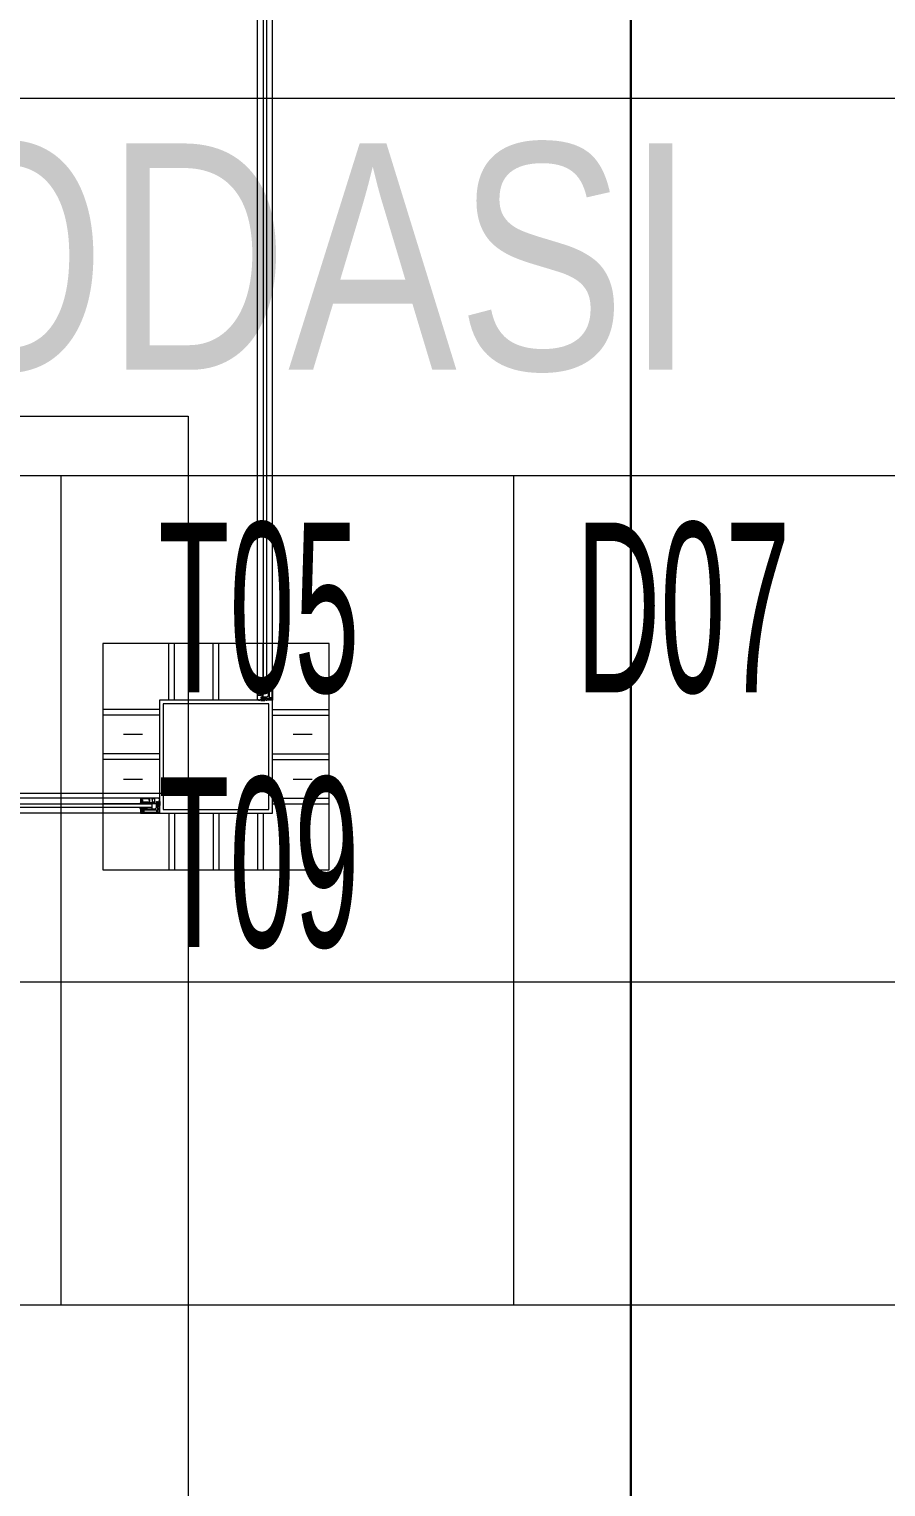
# Model space of a CAD drawing. Extents: x -9058 to 11890, y 0 to 4205.
# Drawn here: x 3160.5 to 3387.6, y 2187.3 to 2573.7 of the extents above; entities that cross this region are included whole.
import ezdxf
from ezdxf.enums import TextEntityAlignment as Align

# ---------------------------------------------------------------- set-up
doc = ezdxf.new("R2010")
doc.units = 0
doc.header["$MEASUREMENT"] = 0
doc.layers.get('0').update_dxf_attribs({"color": 9, "lineweight": 9})
for name, color, linetype, lineweight in [('40A', 9, 'Continuous', 9), ('E-KABLO', 7, 'Continuous', 30), ('M-TEFRIS2-015', 129, 'Continuous', 9), ('M-TEFRIS2-015 @ 20', 129, 'Continuous', 9)]:
    doc.layers.add(name, color=color, linetype=linetype, lineweight=lineweight)
doc.styles.add('Arial', font='arial.ttf', dxfattribs={"height": 2.5})
doc.styles.add('MuuM_TEXT-STANDART', font='ARIALN.TTF')
pattern_1 = [(225, (1049.46216, 1796.22255), (0.0883883476, -0.0883883476), []), (315, (1049.46216, 1796.22255), (0.0883883476, 0.0883883476), [])]
pattern_2 = [(45, (3794.69855, 4541.45894), (0.0883883476, -0.0883883476), []), (315, (3794.69855, 4541.45894), (-0.0883883476, -0.0883883476), [])]

# ---------------------------------------------------------------- blocks, each defined once
blk = doc.blocks.new('0a_roomno2')
blk.add_lwpolyline([(30, -16), (0, -16), (0, 0), (30, 0)], close=True)
for points in [[(0, 0), (30, 0)], [(0, -5), (30, -5)], [(18, -5), (18, -16)], [(24, -5), (24, -16)]]:
    blk.add_lwpolyline(points)
at = {"layer": '40A'}
blk.add_lwpolyline([(0, 0), (30, 0)], dxfattribs=at)
at = {"style": 'Arial'}
blk.add_attdef('ODANO', (0, 1.505), '', height=3, dxfattribs=at)
blk.add_attdef('MEKANADI', text='', height=3, dxfattribs=at).set_placement((0.525, -4.75), align=Align.BOTTOM_LEFT)
at = {"style": 'MuuM_TEXT-STANDART', "width": 0.6}
for tag, p in [('YER01', (15, -7)), ('TAVAN01', (20.625, -7)), ('DUVAR01', (26.25, -7)), ('YER02', (15, -10.375)), ('TAVAN02', (20.625, -10.375)), ('DUVAR02', (26.25, -10.375)), ('YER03', (15, -13.75)), ('TAVAN03', (20.625, -13.75)), ('DUVAR03', (26.25, -13.75))]:
    blk.add_attdef(tag, text='', height=2.25, dxfattribs=at).set_placement(p, align=Align.MIDDLE_CENTER)
at = {"style": 'MuuM_TEXT-STANDART'}
blk.add_attdef('M2', text='', height=2.25, dxfattribs=at).set_placement((1.323, -7.805), align=Align.MIDDLE_LEFT)
at = {"style": 'MuuM_TEXT-STANDART', "width": 0.6}
blk.add_attdef('TEMIZTAVANYUKSEKLIGI', text='', height=2.25, dxfattribs=at).set_placement((2.7, -13.162), align=Align.MIDDLE_LEFT)
blk = doc.blocks.new('*U688')
at = {"layer": 'M-TEFRIS2-015 @ 20'}
ref = blk.add_blockref('0a_roomno2', (2808.9, 2555.42), dxfattribs=dict(at, xscale=20, yscale=20, zscale=20))
ref.add_attrib('MEKANADI', 'SAT.DAN.ODASI', dxfattribs={"layer": '0', "height": 60, "style": 'Arial', "width": 0.8}).set_placement((2819.4, 2465.42), align=Align.BOTTOM_LEFT)
ref.add_attrib('TAVAN01', 'T05', dxfattribs={"layer": '0', "height": 45, "style": 'MuuM_TEXT-STANDART', "width": 0.6}).set_placement((3221.4, 2420.42), align=Align.MIDDLE_CENTER)
ref.add_attrib('DUVAR01', 'D07', dxfattribs={"layer": '0', "height": 45, "style": 'MuuM_TEXT-STANDART', "width": 0.6}).set_placement((3333.9, 2420.42), align=Align.MIDDLE_CENTER)
ref.add_attrib('TAVAN02', 'T09', dxfattribs={"layer": '0', "height": 45, "style": 'MuuM_TEXT-STANDART', "width": 0.6}).set_placement((3221.4, 2352.92), align=Align.MIDDLE_CENTER)
blk = doc.blocks.new('*U689')
at = {"layer": 'M-TEFRIS2-015 @ 20', "xscale": 20, "yscale": 20, "zscale": 20}
blk.add_blockref('0a_roomno2', (2602.71, 2471.15), dxfattribs=at)

msp = doc.modelspace()

# ---------------------------------------------------------------- hatches: boundary and pattern name
at = {"layer": 'M-TEFRIS2-015'}
h = msp.add_hatch(dxfattribs=at)
h.set_pattern_fill('NET', color=256, angle=495, style=0)
h.set_pattern_definition(pattern_1)
h.paths.add_polyline_path([(3222.17, 2400.38), (3222.17, 2400.44), (3222.06, 2400.48), (3222.01, 2400.48), (3222.01, 2400.46), (3221.89, 2400.46), (3221.89, 2400.75), (3222.01, 2400.75), (3222.01, 2400.71), (3222.17, 2400.76), (3222.16, 2400.84), (3222.53, 2401.01), (3222.53, 2400.91), (3222.49, 2400.91), (3222.3, 2400.74, -0.2599), (3222.53, 2400.67), (3222.53, 2400.42, -0.382682)])
h.paths.add_polyline_path([(3222.29, 2400.63), (3222.29, 2400.43, 2.16717)], flags=16)
h = msp.add_hatch(dxfattribs=at)
h.set_pattern_fill('NET', color=256, angle=495, style=0)
h.set_pattern_definition([(225, (1041.24303, 1792.49535), (0.0883883476, -0.0883883476), []), (315, (1041.24303, 1792.49535), (0.0883883476, 0.0883883476), [])])
h.paths.add_polyline_path([(3222.22, 2399.21), (3222.53, 2399.21), (3222.53, 2400.25), (3222.22, 2400.25)])
h = msp.add_hatch(dxfattribs=at)
h.set_pattern_fill('NET', color=256, angle=495, style=0)
h.set_pattern_definition(pattern_1)
h.paths.add_polyline_path([(3223.93, 2400.38), (3223.93, 2400.44), (3224.04, 2400.48), (3224.09, 2400.48), (3224.09, 2400.46), (3224.21, 2400.46), (3224.21, 2400.75), (3224.09, 2400.75), (3224.09, 2400.71), (3223.93, 2400.76), (3223.94, 2400.84), (3223.57, 2401.01), (3223.57, 2400.91), (3223.62, 2400.91), (3223.81, 2400.74, 0.2599), (3223.57, 2400.67), (3223.57, 2400.42, 0.382682)])
h.paths.add_polyline_path([(3223.81, 2400.63), (3223.81, 2400.43, -2.16717)], flags=16)
h = msp.add_hatch(dxfattribs=at)
h.set_pattern_fill('NET', color=256, angle=495, style=0)
h.set_pattern_definition([(225, (1047.75217, 1792.49535), (0.0883883476, -0.0883883476), []), (315, (1047.75217, 1792.49535), (0.0883883476, 0.0883883476), [])])
h.paths.add_polyline_path([(3223.57, 2399.21), (3223.86, 2399.21), (3223.86, 2400.25), (3223.57, 2400.25)])
h = msp.add_hatch(dxfattribs=at)
h.set_pattern_fill('NET', color=256, angle=495, style=0)
h.set_pattern_definition([(225, (1043.69908, 1771.44295), (0.0883883476, -0.0883883476), []), (315, (1043.69908, 1771.44295), (0.0883883476, 0.0883883476), [])])
h.paths.add_polyline_path([(3221.97, 2395.76), (3223.03, 2395.76), (3223.03, 2395.94), (3221.97, 2395.94)])
h = msp.add_hatch(dxfattribs=at)
h.set_pattern_fill('NET', color=256, angle=495, style=0)
h.set_pattern_definition(pattern_2)
h.paths.add_polyline_path([(3190.54, 2368.75), (3190.48, 2368.75), (3190.44, 2368.86), (3190.44, 2368.91), (3190.46, 2368.91), (3190.46, 2369.03), (3190.17, 2369.03), (3190.17, 2368.91), (3190.21, 2368.91), (3190.16, 2368.75), (3190.08, 2368.76), (3189.91, 2368.39), (3190.01, 2368.39), (3190.01, 2368.43), (3190.18, 2368.62, 0.2599), (3190.25, 2368.39), (3190.5, 2368.39, 0.382682)])
h.paths.add_polyline_path([(3190.3, 2368.63), (3190.49, 2368.63, -2.16717)], flags=16)
h = msp.add_hatch(dxfattribs=at)
h.set_pattern_fill('NET', color=256, angle=495, style=0)
h.set_pattern_definition([(45, (3819.47815, 4547.22202), (0.0883883476, -0.0883883476), []), (315, (3819.47815, 4547.22202), (-0.0883883476, -0.0883883476), [])])
h.paths.add_polyline_path([(3195.16, 2368.96), (3195.16, 2367.89), (3194.98, 2367.89), (3194.98, 2368.96)])
h = msp.add_hatch(dxfattribs=at)
h.set_pattern_fill('NET', color=256, angle=495, style=0)
h.set_pattern_definition(pattern_2)
h.paths.add_polyline_path([(3190.54, 2366.99), (3190.48, 2366.99), (3190.44, 2366.88), (3190.44, 2366.83), (3190.46, 2366.83), (3190.46, 2366.71), (3190.17, 2366.71), (3190.17, 2366.83), (3190.21, 2366.83), (3190.16, 2366.99), (3190.08, 2366.98), (3189.91, 2367.35), (3190.01, 2367.35), (3190.01, 2367.31), (3190.18, 2367.11, -0.2599), (3190.25, 2367.35), (3190.5, 2367.35, -0.382682)])
h.paths.add_polyline_path([(3190.3, 2367.11), (3190.49, 2367.11, 2.16717)], flags=16)
h = msp.add_hatch(dxfattribs=at)
h.set_pattern_fill('NET', color=256, angle=495, style=0)
h.set_pattern_definition([(45, (3798.42574, 4549.67806), (0.0883883476, -0.0883883476), []), (315, (3798.42574, 4549.67806), (-0.0883883476, -0.0883883476), [])])
h.paths.add_polyline_path([(3191.71, 2368.71), (3191.71, 2368.39), (3190.67, 2368.39), (3190.67, 2368.71)])
h = msp.add_hatch(dxfattribs=at)
h.set_pattern_fill('NET', color=256, angle=495, style=0)
h.set_pattern_definition([(45, (3798.42574, 4543.16892), (0.0883883476, -0.0883883476), []), (315, (3798.42574, 4543.16892), (-0.0883883476, -0.0883883476), [])])
h.paths.add_polyline_path([(3191.71, 2367.35), (3191.71, 2367.06), (3190.67, 2367.06), (3190.67, 2367.35)])

# ---------------------------------------------------------------- linework, layer by layer
at = {"layer": 'E-KABLO', "color": 6, "ltscale": 40}
msp.add_line((3319.98, 2666.01), (3319.98, 1956.66), dxfattribs=at)
at = {"layer": 'M-TEFRIS2-015'}
for p, q in [((3222.55, 2706.91), (3222.55, 2397.85)), ((3223.55, 2397.85), (3223.55, 2706.91)), ((3221.05, 2400.85), (3221.05, 2703.91)), ((3225.06, 2400.84), (3225.05, 2703.92)), ((3197.55, 2395.87), (3197.55, 2410.87)), ((3199.05, 2395.87), (3199.05, 2410.87)), ((3209.3, 2395.87), (3209.3, 2410.87)), ((3210.8, 2395.87), (3210.8, 2410.87)), ((3221.05, 2395.87), (3221.05, 2410.87)), ((3222.55, 2395.87), (3222.55, 2410.87)), ((3195.05, 2393.37), (3180.05, 2393.37)), ((3225.05, 2393.37), (3240.05, 2393.37)), ((3195.05, 2391.87), (3180.05, 2391.87)), ((3225.05, 2391.87), (3240.05, 2391.87)), ((3185.55, 2386.87), (3190.54, 2386.87)), ((3230.55, 2386.87), (3235.54, 2386.87)), ((3195.05, 2381.62), (3180.05, 2381.62)), ((3225.05, 2381.62), (3240.05, 2381.62)), ((3195.05, 2380.12), (3180.05, 2380.12)), ((3225.05, 2380.12), (3240.05, 2380.12)), ((3185.55, 2374.87), (3190.54, 2374.87)), ((3230.55, 2374.87), (3235.54, 2374.87)), ((3190.07, 2369.87), (2905.99, 2369.87)), ((3195.05, 2369.87), (3180.05, 2369.87)), ((3225.05, 2369.87), (3240.05, 2369.87)), ((2902.98, 2368.37), (3193.08, 2368.37)), ((3193.08, 2367.37), (2902.98, 2367.37)), ((3190.08, 2365.87), (2905.97, 2365.87)), ((3195.05, 2368.37), (3180.05, 2368.37)), ((3197.55, 2365.87), (3197.55, 2350.87)), ((3199.05, 2365.87), (3199.05, 2350.87)), ((3209.3, 2365.87), (3209.3, 2350.87)), ((3210.8, 2365.87), (3210.8, 2350.87)), ((3221.05, 2365.87), (3221.05, 2350.87)), ((3222.55, 2365.87), (3222.55, 2350.87)), ((3225.05, 2368.37), (3240.05, 2368.37)), ((3897.86, 2321.12), (1792.26, 2321.12))]:
    msp.add_line(p, q, dxfattribs=at)
for points in [[(3180.05, 2350.87), (3240.05, 2350.87), (3240.05, 2410.87), (3180.05, 2410.87), (3180.05, 2350.87)], [(3221.48, 2398.59), (3221.48, 2398.43), (3221.25, 2398.43), (3221.25, 2400.64), (3221.48, 2400.64), (3221.48, 2400.33), (3222.02, 2400.33), (3222.02, 2398.43)], [(3221.89, 2400.47), (3221.89, 2400.75)], [(3222.17, 2400.85), (3222.53, 2401.01)], [(3222.22, 2400.25), (3222.22, 2400.25), (3222.55, 2400.25)], [(3222.3, 2400.74), (3222.49, 2400.91), (3222.53, 2400.91)], [(3224.15, 2400.28), (3224.15, 2400.25), (3223.55, 2400.25)], [(3223.94, 2400.84), (3223.57, 2401.01)], [(3223.81, 2400.74), (3223.62, 2400.91), (3223.57, 2400.91)], [(3224.89, 2400.68), (3224.45, 2400.68), (3224.45, 2400.37), (3224.15, 2400.37), (3224.15, 2400.28), (3223.93, 2400.38), (3223.93, 2400.44), (3224.04, 2400.48), (3224.09, 2400.48), (3224.09, 2400.46), (3224.34, 2400.46), (3224.34, 2400.75), (3224.09, 2400.75), (3224.09, 2400.71), (3223.93, 2400.76), (3223.94, 2400.84), (3225.05, 2400.84), (3225.05, 2395.87)], [(3224.21, 2400.46), (3224.21, 2400.75)], [(3195.05, 2365.87), (3225.05, 2365.87), (3225.05, 2395.87), (3195.05, 2395.87), (3195.05, 2365.87)], [(3221.97, 2395.94), (3221.97, 2395.76), (3223.03, 2395.76)], [(3222.55, 2399.21), (3222.22, 2399.21)], [(3222.22, 2397.85), (3223.86, 2397.85)], [(3223.03, 2395.94), (3223.03, 2395.76)], [(3223.55, 2399.21), (3223.86, 2399.21)], [(3190.07, 2368.75), (3189.91, 2368.39)], [(3190.45, 2369.03), (3190.17, 2369.03)], [(3192.33, 2369.44), (3192.49, 2369.44), (3192.49, 2369.67), (3190.28, 2369.67), (3190.28, 2369.44), (3190.59, 2369.44), (3190.59, 2368.9), (3192.49, 2368.9)], [(3194.98, 2368.96), (3195.16, 2368.96), (3195.16, 2367.89)], [(3190.08, 2366.98), (3189.91, 2367.35)], [(3190.18, 2368.62), (3190.01, 2368.43), (3190.01, 2368.39)], [(3190.18, 2367.11), (3190.01, 2367.31), (3190.01, 2367.35)], [(3190.24, 2366.03), (3190.24, 2366.48), (3190.55, 2366.48), (3190.55, 2366.77), (3190.64, 2366.77), (3190.54, 2366.99), (3190.48, 2366.99), (3190.44, 2366.88), (3190.44, 2366.83), (3190.46, 2366.83), (3190.46, 2366.58), (3190.17, 2366.58), (3190.17, 2366.83), (3190.21, 2366.83), (3190.16, 2366.99), (3190.08, 2366.98), (3190.08, 2365.87), (3195.05, 2365.87)], [(3190.46, 2366.71), (3190.17, 2366.71)], [(3190.64, 2366.77), (3190.67, 2366.77), (3190.67, 2367.37)], [(3190.67, 2368.71), (3190.67, 2368.71), (3190.67, 2368.37)], [(3191.71, 2368.37), (3191.71, 2368.71)], [(3191.71, 2367.37), (3191.71, 2367.06)], [(3193.08, 2368.71), (3193.08, 2367.06)], [(3194.98, 2367.89), (3195.16, 2367.89)]]:
    msp.add_lwpolyline(points, dxfattribs=at)
for points in [[(3224.03, 2395.94), (3223.5, 2395.94), (3223.5, 2395.76), (3223.37, 2395.76), (3223.37, 2395.94), (3221.72, 2395.94), (3221.72, 2395.76), (3221.29, 2395.76), (3221.29, 2395.89), (3221.05, 2395.89), (3221.05, 2400.85), (3222.17, 2400.85), (3222.17, 2400.75), (3221.99, 2400.7), (3221.99, 2400.75), (3221.62, 2400.75), (3221.62, 2400.47), (3222.17, 2400.47), (3222.17, 2400.32), (3222.22, 2400.28), (3222.22, 2397.04), (3222.51, 2396.97), (3222.51, 2396.67), (3221.91, 2396.67), (3221.91, 2396.35), (3224.03, 2396.35)], [(3222.07, 2397.79), (3222.07, 2397.11), (3221.37, 2397.11), (3221.33, 2397.04), (3221.25, 2397.04), (3221.25, 2397.85), (3221.39, 2397.85), (3221.44, 2397.79)], [(3196.05, 2366.87), (3224.05, 2366.87), (3224.05, 2394.87), (3196.05, 2394.87)], [(3194.98, 2366.9), (3194.98, 2367.42), (3195.16, 2367.42), (3195.16, 2367.55), (3194.98, 2367.55), (3194.98, 2369.2), (3195.16, 2369.2), (3195.16, 2369.63), (3195.03, 2369.63), (3195.03, 2369.87), (3190.07, 2369.87), (3190.07, 2368.75), (3190.17, 2368.75), (3190.22, 2368.93), (3190.17, 2368.93), (3190.17, 2369.3), (3190.45, 2369.3), (3190.45, 2368.75), (3190.6, 2368.75), (3190.64, 2368.71), (3193.88, 2368.71), (3193.95, 2368.41), (3194.25, 2368.41), (3194.25, 2369.01), (3194.57, 2369.01), (3194.57, 2366.89)], [(3193.13, 2368.85), (3193.81, 2368.85), (3193.81, 2369.55), (3193.88, 2369.59), (3193.88, 2369.67), (3193.07, 2369.67), (3193.07, 2369.53), (3193.13, 2369.48)]]:
    msp.add_lwpolyline(points, close=True, dxfattribs=at)
for points in [[(3222.29, 2400.43), (3222.29, 2400.63, -1)], [(3223.86, 2400.25), (3223.86, 2397, -0.414214), (3223.54, 2396.67), (3222.51, 2396.67)], [(3223.81, 2400.43), (3223.81, 2400.63, 1)], [(3224.15, 2400.37), (3224.73, 2400.25, -0.833203), (3224.73, 2399.94, -0.447088)], [(3224.73, 2399.94), (3224.28, 2399.94, 0.414214), (3224.18, 2399.84), (3224.18, 2396.59), (3224.91, 2396.59)], [(3224.55, 2396.34), (3224.91, 2396.34), (3224.91, 2400.65), (3224.94, 2400.65, 0.561743), (3224.94, 2400.73, 0.595966), (3224.89, 2400.68, -2.204878)], [(3222.02, 2398.43), (3221.61, 2398.43), (3221.61, 2398.59, 1), (3221.48, 2398.59, -1)], [(3225.05, 2395.87), (3224.91, 2395.87), (3224.91, 2396.21), (3224.43, 2396.21, -1), (3224.43, 2396.42)], [(3224.43, 2396.42, -0.305404), (3224.55, 2396.34, -5.773092)], [(3192.49, 2368.9), (3192.49, 2369.31), (3192.33, 2369.31, -1), (3192.33, 2369.44, 1)], [(3194.58, 2366.37), (3194.58, 2366.02), (3190.27, 2366.02), (3190.27, 2365.98, -0.561743), (3190.19, 2365.98, -0.595966), (3190.24, 2366.03, 2.204878)], [(3190.49, 2368.63), (3190.3, 2368.63, 1)], [(3190.49, 2367.11), (3190.3, 2367.11, -1)], [(3190.55, 2366.77), (3190.67, 2366.19, 0.833203), (3190.98, 2366.19, 0.447088)], [(3190.67, 2367.06), (3193.93, 2367.06, 0.414214), (3194.25, 2367.39), (3194.25, 2368.41)], [(3190.98, 2366.19), (3190.98, 2366.64, -0.414214), (3191.08, 2366.75), (3194.33, 2366.75), (3194.33, 2366.02)], [(3195.05, 2365.87), (3195.05, 2366.02), (3194.71, 2366.02), (3194.71, 2366.5, 1), (3194.5, 2366.5)], [(3194.5, 2366.5, 0.305404), (3194.58, 2366.37, 5.773092)]]:
    msp.add_lwpolyline(points, format="xyb", dxfattribs=at)
for centre, radius, start, end in [((3222.33, 2400.6), 0.273, 233.5711, 324.0262), ((3222.37, 2400.53), 0.125, 229.5402, 130.4598), ((3222.35, 2400.49), 0.253, 35.8742, 101.3324), ((3223.76, 2400.49), 0.253, 78.6676, 144.1258), ((3223.77, 2400.6), 0.273, 215.9738, 306.4289), ((3223.73, 2400.53), 0.125, 49.5402, 310.4598), ((3190.32, 2368.59), 0.273, 305.9738, 36.4289), ((3190.43, 2368.58), 0.253, 168.6676, 234.1258), ((3190.43, 2367.16), 0.253, 125.8742, 191.3324), ((3190.39, 2368.55), 0.125, 139.5402, 40.4598), ((3190.39, 2367.19), 0.125, 319.5402, 220.4598), ((3190.32, 2367.15), 0.273, 323.5711, 54.0262)]:
    msp.add_arc(centre, radius, start, end, dxfattribs=at)

# ---------------------------------------------------------------- block references
at = {"layer": 'M-TEFRIS2-015', "color": 6}
for name in ['*U688', '*U689']:
    msp.add_blockref(name, (0, 0), dxfattribs=at)

doc.saveas('drawing.dxf')
